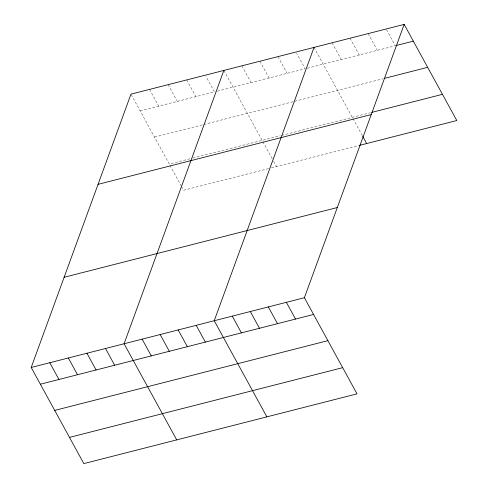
<?xml version="1.0" encoding="UTF-8"?>
<svg xmlns="http://www.w3.org/2000/svg" width="488" height="488" viewBox="0 0 488 488"><rect width="100%" height="100%" fill="white"/><g stroke="black" fill="none" stroke-linecap="round" stroke-linejoin="round"><path stroke-width="0.37" stroke-dasharray="2.44 1.83" d="M140.148 110.892L214.452 91.921L205.991 76.463M217.312 91.189L305.152 68.759L296.692 53.308M307.318 68.21L395.304 45.744L386.49 29.646M154.489 137.091L203.075 124.684M203.789 124.501L382.964 78.757M189.991 158.789L169.269 164.078L130.979 94.147M192.845 158.063L280.185 135.762M281.625 135.396L370.337 112.746M268.638 168.574L183.61 190.277L181.457 186.349M271.493 167.841L358.717 145.57M368.111 33.605L377.273 50.349M350.079 38.21L359.241 54.955M332.047 42.816L341.216 59.554M314.016 47.415L362.346 135.688M277.959 56.626L287.121 73.365M259.927 61.226L269.089 77.97M241.895 65.831L251.064 82.57M223.864 70.437L262.154 140.367M262.867 141.679L272.194 158.704M273.628 161.327L276.495 166.567M186.709 79.922L195.877 96.661M168.134 84.662L177.303 101.406M149.56 89.408L158.722 106.146M169.983 165.389L181.103 185.696"/><path stroke-width="0.73" d="M404.168 24.4L304.39 297.723L357.021 393.853L83.832 463.6L31.201 367.47L130.979 94.147L404.168 24.4L456.798 120.53L359.436 145.387M223.864 70.437L124.086 343.753L176.717 439.883M314.016 47.415L214.238 320.738L266.869 416.868M396.024 45.561L413.336 41.145M384.404 78.391L427.677 67.338M371.777 112.38L442.457 94.33M98.051 184.342L371.24 114.595M64.129 277.276L337.318 207.528M31.201 367.47L304.39 297.723M40.364 384.215L313.552 314.461M54.711 410.408L327.899 340.661M69.485 437.4L342.674 367.653M362.7 136.341L366.647 143.545M286.358 302.322L295.527 319.067M268.327 306.928L277.495 323.672M250.295 311.533L259.464 328.272M232.27 316.132L241.432 332.877M196.206 325.344L205.375 342.082M178.175 329.943L187.343 346.687M160.143 334.548L169.312 351.293M142.118 339.154L151.28 355.892M105.506 348.499L114.674 365.238M86.931 353.239L96.099 369.983M68.357 357.985L77.519 374.723M49.776 362.724L58.944 379.469"/></g></svg>
